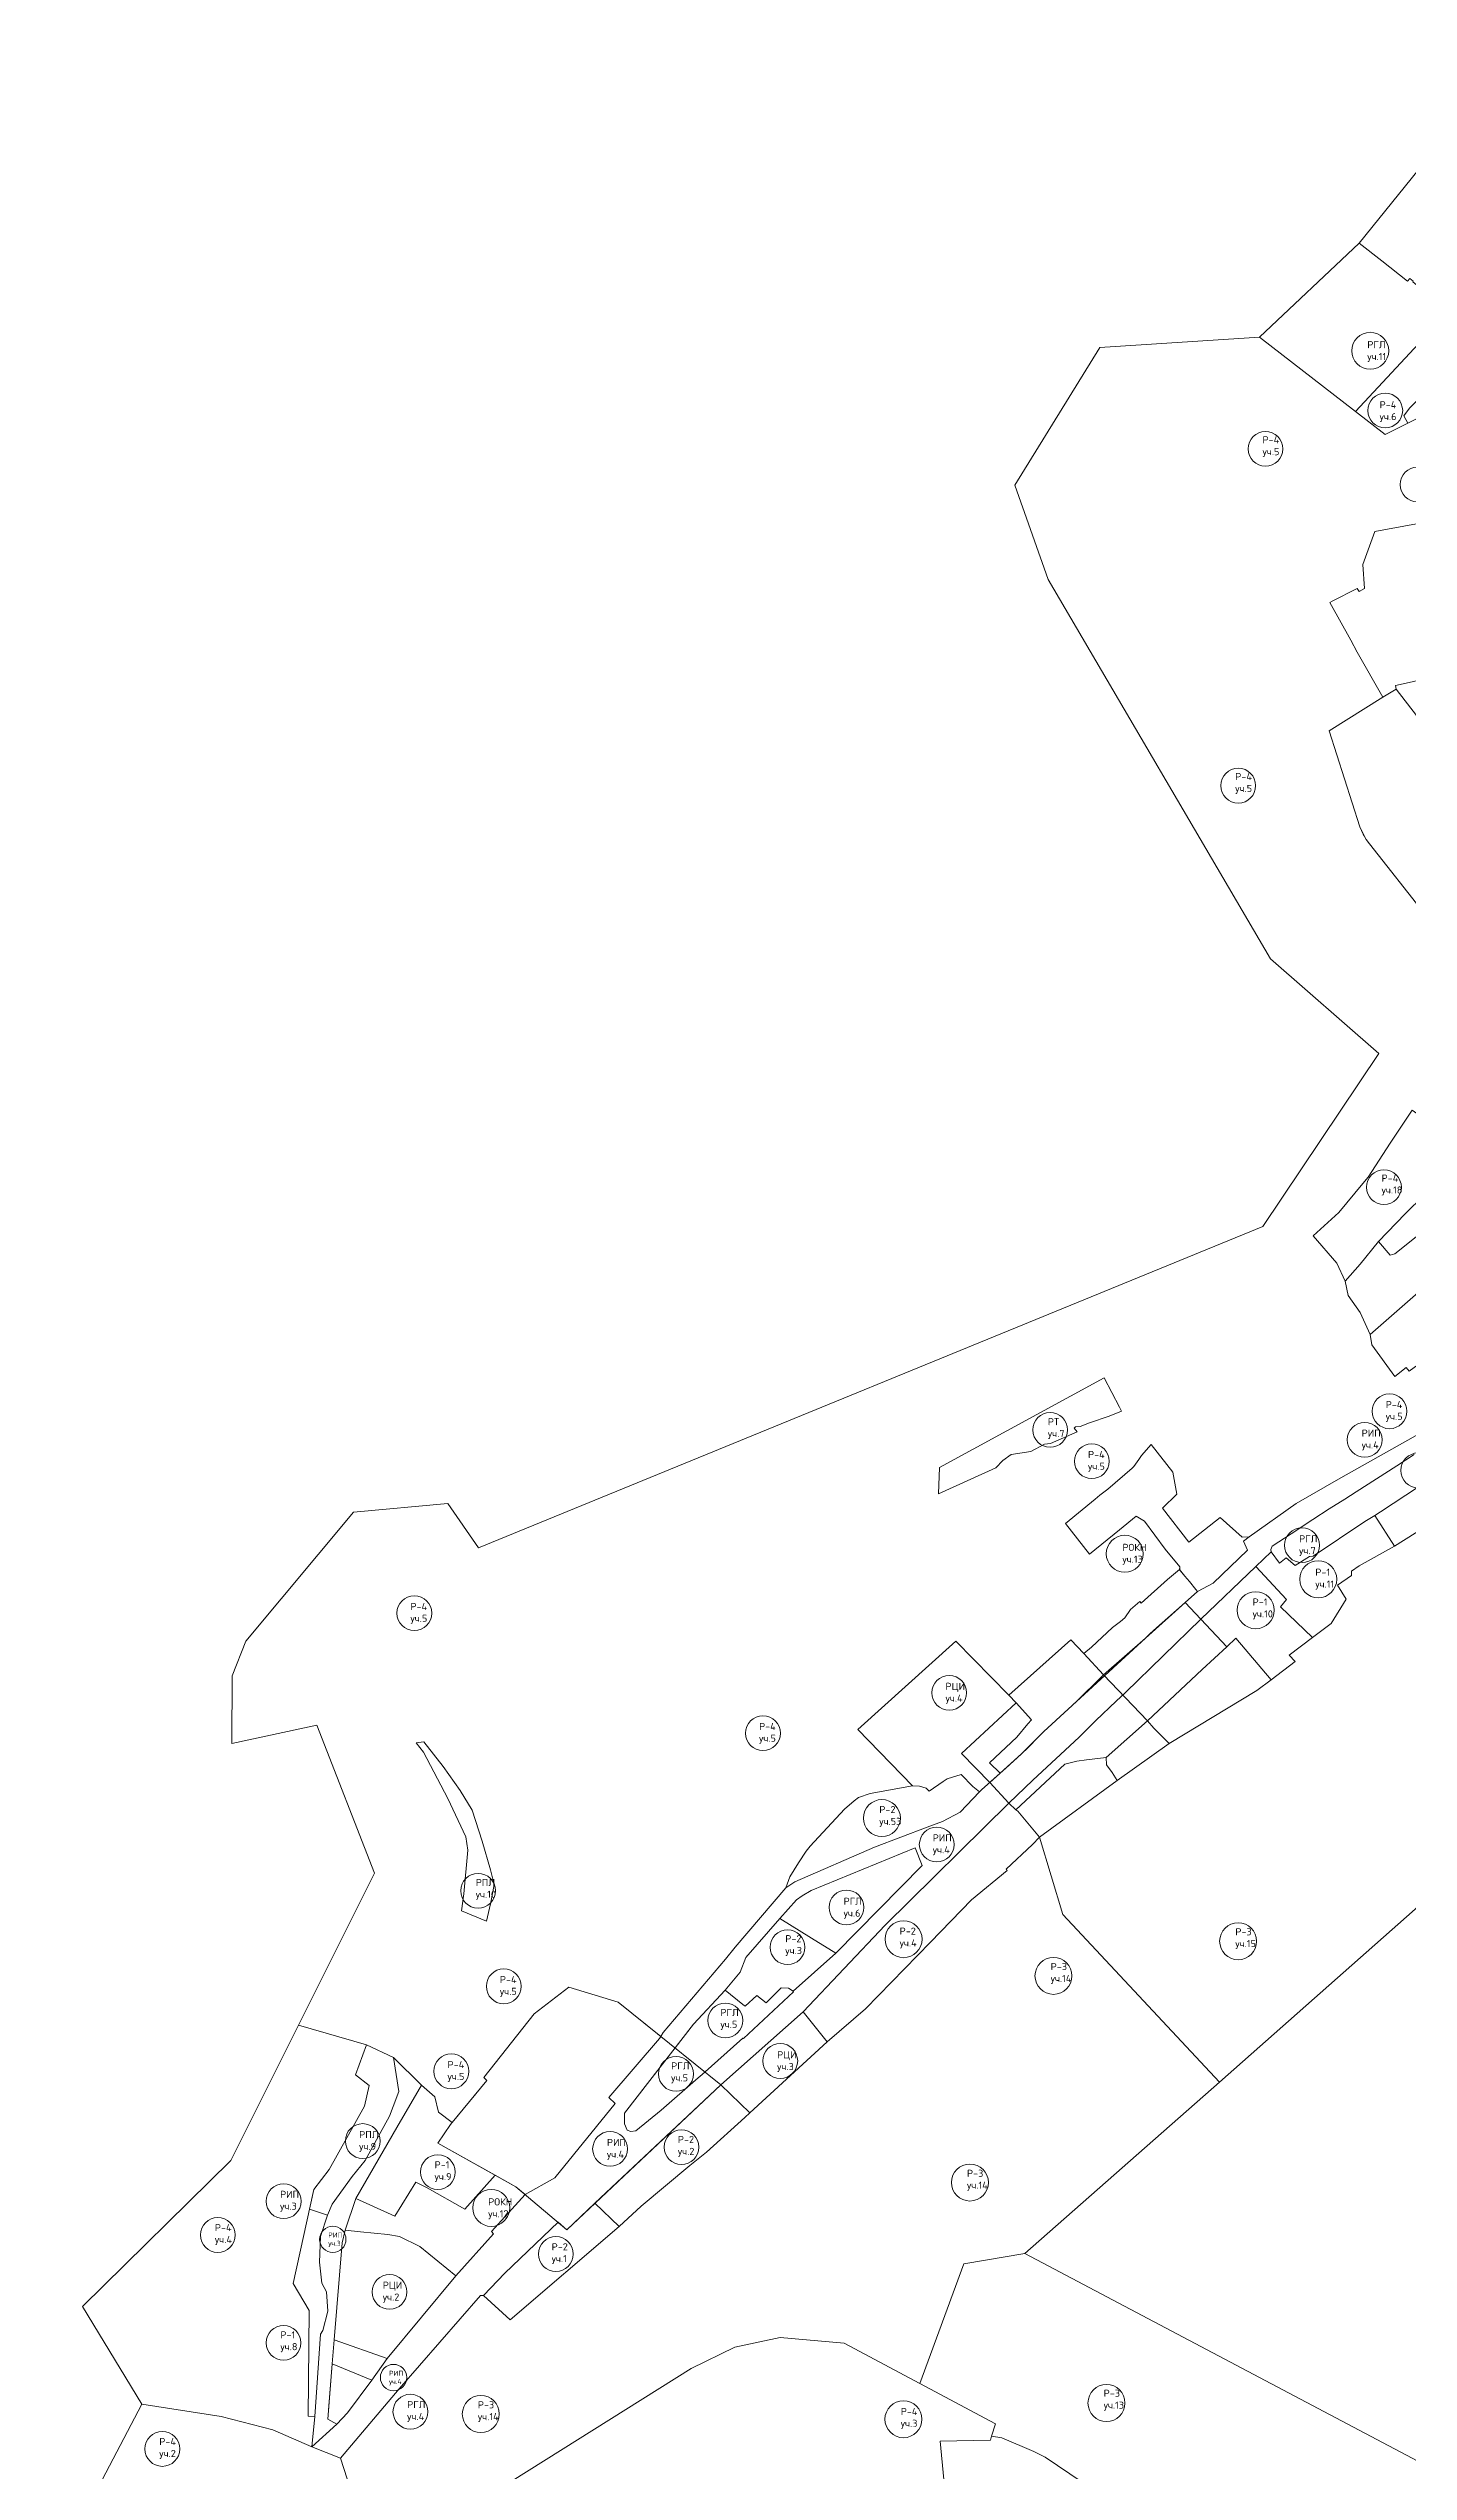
# Model space of a CAD drawing. Extents: x 1391407 to 1399948, y 354865 to 361044.
# Drawn here: x 1392821 to 1394071, y 357589 to 359816 of the extents above; entities that cross this region are included whole.
import ezdxf

# ---------------------------------------------------------------- set-up
doc = ezdxf.new("R2010")
doc.units = 0
doc.header["$MEASUREMENT"] = 0
doc.layers.add('Контура исторический центр для сайта', color=7, linetype='Continuous')
doc.styles.get("Standard").update_dxf_attribs({"font": 'simplex.shx'})

msp = doc.modelspace()

# ---------------------------------------------------------------- linework, layer by layer
at = {"layer": 'Контура исторический центр для сайта', "color": 76, "lineweight": 20, "true_color": 0x3f7f00}
for points in [[(1394170.1, 359815.8), (1394025.5, 359637), (1393934, 359550.5), (1394022.3, 359482.1), (1394097, 359562.6)], [(1394072, 359485.4), (1394066.8, 359478.2), (1394070.3, 359471.5), (1394105.3, 359489)], [(1394080.1, 358494.1), (1394045.3, 358471.1), (1394039.9, 358467.7), (1394030.9, 358462.1), (1393983.4, 358430.3), (1393980, 358430), (1393966.7, 358421.7), (1393958.4, 358428.9), (1393952.4, 358423.8), (1393944.7, 358434.4), (1393944.4, 358436.6), (1393945.6, 358439.5), (1393963.2, 358450.9), (1393982.9, 358464.2), (1393998.1, 358473.9), (1394012.3, 358482.8), (1394022.9, 358489.6), (1394041.5, 358501.4), (1394060.1, 358513.5), (1394076.3, 358523.9)], [(1393522.4, 358079.2), (1393493.1, 358097.4), (1393508.4, 358114.7), (1393513.7, 358118.1), (1393521.9, 358123.3), (1393617.5, 358162.5), (1393623.9, 358146.2), (1393544.6, 358065.6), (1393522.4, 358079.2)], [(1393443, 358031.5), (1393459.2, 358018.4), (1393461.2, 358016.8), (1393472.2, 358026.6), (1393480.8, 358019.9), (1393494.3, 358033.7), (1393501.3, 358033.5), (1393505.5, 358030.7), (1393505.7, 358030), (1393459.9, 357987.3), (1393459.2, 357987.4), (1393421.9, 357954.2), (1393418.2, 357951), (1393384.1, 357921.4), (1393360.9, 357902.4), (1393356.4, 357901.7), (1393352.8, 357902.8), (1393350.5, 357908.8), (1393350.5, 357918.6), (1393413.9, 358000.4), (1393443, 358031.5)], [(1393118.2, 357673.3), (1393081.9, 357688.3), (1393078.7, 357649.7), (1393077.7, 357637.5), (1393086, 357632.8), (1393096, 357643.3), (1393118.2, 357673.3)]]:
    msp.add_lwpolyline(points, dxfattribs=at)
at = {"layer": 'Контура исторический центр для сайта', "color": 55, "lineweight": 20, "true_color": 0xa5a552}
for points in [[(1394025.5, 359637), (1394170.1, 359815.8), (1394258.4, 359732.1), (1394188.4, 359637.6), (1394153.2, 359597.6), (1394171.4, 359581.3), (1394137.5, 359532.6), (1394135.1, 359535), (1394098.4, 359581.5), (1394093.3, 359586.1), (1394075, 359601.5), (1394075.1, 359601.9), (1394072.2, 359604.4), (1394070.1, 359602), (1394046.4, 359620.6), (1394025.5, 359637)], [(1394105, 359383.8), (1394039.9, 359371.8), (1394029.1, 359341.6), (1394030.6, 359319.6), (1394025.5, 359316.8), (1394023.7, 359319.7), (1394000.9, 359307.9), (1393998.7, 359306.7), (1394017.9, 359272.1), (1394023.7, 359261.1), (1394047.4, 359219.6), (1394059.7, 359227.1), (1394059, 359230.3), (1394068.9, 359232.5), (1394086.3, 359236.7)], [(1394135.5, 359128.8), (1394059.7, 359227.1), (1394059, 359230.3), (1394068.9, 359232.5), (1394086.3, 359236.7), (1394086.5, 359235.1), (1394087.1, 359234.7), (1394090.3, 359223.5), (1394104.7, 359232.6), (1394115.3, 359219.6), (1394122, 359225.1), (1394161.7, 359173.4), (1394205.7, 359211.4), (1394220.6, 359194.1), (1394173.5, 359157.9), (1394135.5, 359128.8)], [(1394122.2, 358759), (1394058.4, 358708.3), (1394054.1, 358706.9), (1394043.5, 358719.4), (1394067.8, 358744.8), (1394102.8, 358779.4), (1394131.7, 358816.8), (1394150.2, 358805.4), (1394120.9, 358760.2), (1394122.2, 358759)], [(1394035.7, 358634.1), (1394026.6, 358654.4), (1394015.5, 358670), (1394012.7, 358683.1), (1394026.5, 358698.7), (1394043.5, 358719.4), (1394054.1, 358706.9), (1394058.4, 358708.3), (1394122.2, 358759), (1394146.6, 358757.9), (1394148.7, 358752.6), (1394159.7, 358739.1), (1394128.8, 358712.8), (1394080.2, 358680.3), (1394082.3, 358674.9), (1394035.7, 358634.1)], [(1394082.3, 358674.9), (1394085.3, 358672.7), (1394099.2, 358657.6), (1394118.9, 358636.2), (1394116.8, 358633.5), (1394071.6, 358600.3), (1394068.9, 358603.6), (1394058.3, 358595.5), (1394037.4, 358624.5), (1394035.7, 358634.1), (1394082.3, 358674.9)], [(1393865.8, 358387.7), (1393876.9, 358397.9), (1393875.4, 358399.8), (1393869.8, 358407.2), (1393865.5, 358411.9), (1393860.4, 358418.1), (1393849.6, 358408.8), (1393825.3, 358387.3), (1393824.2, 358388.8), (1393815.5, 358381.4), (1393810.2, 358373.6), (1393806.2, 358370.2), (1393799, 358364.9), (1393779.5, 358346.9), (1393772.5, 358340.8), (1393790.7, 358321.4), (1393829.3, 358355.1), (1393833.2, 358358.9), (1393836.5, 358362.1), (1393865.8, 358387.7)], [(1393790.7, 358321.4), (1393772.5, 358340.8), (1393760.6, 358353.5), (1393703.7, 358302.7), (1393710.3, 358295.5), (1393660.3, 358249.1), (1393686.1, 358222.3), (1393695.5, 358230.7), (1393700.8, 358235.5), (1393715.4, 358248.8), (1393721.2, 358254.3), (1393730.8, 358264.5), (1393735.7, 358269.2), (1393762, 358293), (1393766.9, 358297.6), (1393788.5, 358319.2), (1393790.7, 358321.4)], [(1393851.1, 358258.3), (1393931.5, 358306.9), (1393944.6, 358316.8), (1393912.2, 358355), (1393904, 358347.1), (1393881.4, 358326.1), (1393831.2, 358279.1), (1393837, 358272.4), (1393851.1, 358258.3)], [(1393803.1, 358224.2), (1393851.1, 358258.3), (1393837, 358272.4), (1393831.2, 358279.1), (1393793.1, 358245.5), (1393793.5, 358238.7), (1393798.5, 358231.5), (1393803.1, 358224.2)], [(1393711.8, 358195.9), (1393731.8, 358172.1), (1393803.1, 358224.2), (1393798.5, 358231.5), (1393793.5, 358238.7), (1393793.1, 358245.5), (1393774.9, 358243.1), (1393766.3, 358241.9), (1393755.2, 358239.3), (1393710.2, 358197.3), (1393711.8, 358195.9)]]:
    msp.add_lwpolyline(points, dxfattribs=at)
at = {"layer": 'Контура исторический центр для сайта', "color": 234, "lineweight": 20, "true_color": 0xa50052}
for points in [[(1394105.3, 359489), (1394070.3, 359471.5), (1394049.6, 359461), (1394022.3, 359482.1), (1393934, 359550.5), (1393787.4, 359541.1), (1393709.1, 359414.4), (1393739.9, 359327.9), (1393944.1, 358979.2), (1394043.8, 358892.3), (1393937, 358733.4)], [(1394022.3, 359482.1), (1394049.6, 359461), (1394070.3, 359471.5), (1394066.8, 359478.2), (1394072, 359485.4), (1394115.6, 359528.1), (1394118.7, 359540.6), (1394097, 359562.6), (1394022.3, 359482.1)], [(1394086.2, 359019.9), (1394035.2, 359084.8), (1394032.2, 359089), (1394030.2, 359092.3), (1394029.4, 359093.7), (1394026.3, 359100.7), (1393998.1, 359188.8), (1394047.4, 359219.6), (1394023.7, 359261.1), (1394017.9, 359272.1), (1393998.7, 359306.7), (1394000.9, 359307.9), (1394023.7, 359319.7), (1394025.5, 359316.8), (1394030.6, 359319.6), (1394029.1, 359341.6), (1394039.9, 359371.8), (1394105, 359383.8)], [(1393998.1, 359188.8), (1394026.3, 359100.7), (1394030.2, 359092.3), (1394032.2, 359089), (1394035.2, 359084.8), (1394086.2, 359019.9), (1394099.4, 359003.9), (1394114.8, 358999.5), (1394132.9, 359013.8), (1394184, 359112.2), (1394202.3, 359123.8), (1394173.5, 359157.9), (1394135.5, 359128.8), (1394059.7, 359227.1), (1394047.4, 359219.6), (1393998.1, 359188.8)], [(1393983.4, 358724.6), (1394005.2, 358699.5), (1394012.7, 358683.1), (1394026.5, 358698.7), (1394043.5, 358719.4), (1394067.8, 358744.8), (1394102.8, 358779.4), (1394131.7, 358816.8), (1394115.4, 358811.5), (1394099.4, 358819.6), (1394083.8, 358833.4), (1394074.4, 358840.1), (1394054.2, 358809.8), (1394033.9, 358778.6), (1394029.1, 358772.8), (1394007, 358746.1), (1393983.4, 358724.6)], [(1394071.6, 358600.3), (1394068.9, 358603.6), (1394058.3, 358595.5), (1394037.4, 358624.5), (1394035.7, 358634.1), (1394026.6, 358654.4), (1394015.5, 358670), (1394012.7, 358683.1), (1394005.2, 358699.5), (1393983.4, 358724.6), (1394007, 358746.1), (1394029.1, 358772.8), (1394033.9, 358778.6), (1394054.2, 358809.8), (1394074.4, 358840.1)], [(1393937, 358733.4), (1393216.3, 358438), (1393188.2, 358478.7), (1393101.5, 358470.8), (1393002.4, 358352.2), (1392990, 358320.4), (1392989.5, 358258.1), (1393067.6, 358275.1), (1393120.6, 358139.2), (1393050.8, 357999.4), (1393113.2, 357981.2), (1393138.3, 357969.7), (1393163.9, 357944.3), (1393176, 357933.4), (1393179.6, 357919.6), (1393192.2, 357910.1), (1393223.8, 357948.7), (1393221.3, 357951.4), (1393267.4, 358009.7), (1393299.4, 358034.3), (1393344.5, 358020.6), (1393383.7, 357989), (1393385.9, 357992.8), (1393443.2, 358060.1), (1393452.1, 358071), (1393498.6, 358125.7), (1393502.5, 358135.8), (1393510.5, 358148.7), (1393517.3, 358159.4), (1393521, 358163.9), (1393552.5, 358198), (1393561.4, 358205.6), (1393565.6, 358208.6), (1393576.3, 358212.3), (1393615.1, 358219.3), (1393564.9, 358271.2), (1393654.9, 358352.2), (1393703.7, 358302.7), (1393760.6, 358353.5), (1393772.5, 358340.8), (1393779.5, 358346.9), (1393799, 358364.9), (1393806.2, 358370.2), (1393810.2, 358373.6), (1393815.5, 358381.4), (1393824.2, 358388.8), (1393825.3, 358387.3), (1393849.6, 358408.8), (1393860.4, 358418.1), (1393860.7, 358420.6), (1393847.4, 358436.8), (1393828.4, 358462.6), (1393820.8, 358467.2), (1393805.3, 358454.7), (1393777.9, 358432.3), (1393755.8, 358460.5), (1393782.9, 358482.9), (1393787.2, 358486.4), (1393794.5, 358492), (1393817.1, 358511.1), (1393818.4, 358512.8), (1393823.2, 358519.2), (1393825.7, 358522.9), (1393834.4, 358532.9), (1393854.5, 358507.7), (1393858.1, 358487.2), (1393844.9, 358474.5), (1393869.1, 358443.1), (1393897.8, 358465.8), (1393918.2, 358447.9), (1393924.6, 358448.1), (1393967.6, 358478.7), (1394008.7, 358502.3), (1394090.1, 358547.9)], [(1393639.8, 358511.7), (1393791.2, 358594.1), (1393805.3, 358567.2), (1393807.1, 358563.7), (1393796, 358558.9), (1393777.7, 358553), (1393769.1, 358549.5), (1393765, 358549.2), (1393763.6, 358547.9), (1393766.6, 358544.6), (1393741.9, 358534), (1393736.5, 358533.4), (1393723.8, 358526.7), (1393705.8, 358523.9), (1393698.2, 358518.2), (1393691.7, 358511.4), (1393639.1, 358487.7), (1393639.8, 358511.7)], [(1393223.5, 358095), (1393227.2, 358110.9), (1393229.6, 358121.9), (1393230.7, 358128.8), (1393227.2, 358142), (1393219.5, 358168.5), (1393210.4, 358196.9), (1393199.5, 358215.1), (1393183.9, 358237.1), (1393166.1, 358259.8), (1393158.9, 358258.8), (1393165.8, 358250.4), (1393188.2, 358207.7), (1393204.6, 358172.5), (1393206.4, 358160.1), (1393202.8, 358120.1), (1393200.6, 358104.4), (1393223.5, 358095)], [(1392906.8, 357651.1), (1392852.4, 357740.9), (1392988.6, 357874.9), (1393050.8, 357999.4), (1393113.2, 357981.2), (1393103.1, 357953.7), (1393115.9, 357944), (1393111.4, 357925), (1393079, 357866.7), (1393064.9, 357848.5), (1393046.1, 357762.1), (1393060.8, 357737.2), (1393059.7, 357640), (1393065.9, 357639.8), (1393063.2, 357612), (1393027.4, 357627.5), (1392979.8, 357639.7), (1392906.8, 357651.1)], [(1393643.9, 357581.8), (1393640.6, 357617.1), (1393686.9, 357617.9), (1393687.8, 357621.7), (1393691.4, 357633.2), (1393621.8, 357670.1), (1393552.2, 357707.1), (1393493.5, 357712.4), (1393451.7, 357703.6), (1393411.7, 357684), (1393247.3, 357580.6)], [(1393125.9, 357488.5), (1393089.5, 357601.5), (1393063.2, 357612), (1393027.4, 357627.5), (1392979.8, 357639.7), (1392906.8, 357651.1), (1392821.1, 357487.5)]]:
    msp.add_lwpolyline(points, dxfattribs=at)
at = {"layer": 'Контура исторический центр для сайта', "color": 8, "lineweight": 20, "true_color": 0x808080}
msp.add_lwpolyline([(1393639.8, 358511.7), (1393791.2, 358594.1), (1393805.3, 358567.2), (1393807.1, 358563.7), (1393796, 358558.9), (1393777.7, 358553), (1393769.1, 358549.5), (1393765, 358549.2), (1393763.6, 358547.9), (1393766.6, 358544.6), (1393741.9, 358534), (1393736.5, 358533.4), (1393723.8, 358526.7), (1393705.8, 358523.9), (1393698.2, 358518.2), (1393691.7, 358511.4), (1393639.1, 358487.7), (1393639.8, 358511.7)], dxfattribs=at)
at = {"layer": 'Контура исторический центр для сайта', "color": 37, "lineweight": 20, "true_color": 0x7f5f3f}
for points in [[(1394090.1, 358547.9), (1394008.7, 358502.3), (1393967.6, 358478.7), (1393924.6, 358448.1), (1393919.4, 358444.1), (1393922.9, 358436), (1393891.4, 358405.5), (1393876.9, 358397.9), (1393865.8, 358387.7), (1393829.3, 358355.1), (1393735.7, 358269.2), (1393715.4, 358248.8), (1393695.8, 358230.9), (1393678.4, 358215.6), (1393676.6, 358213.7), (1393658.8, 358195.2), (1393642.8, 358186.7), (1393628.7, 358181.2), (1393580.3, 358162.9)], [(1393580.3, 358162.9), (1393506.9, 358131), (1393498.6, 358125.7), (1393452.1, 358071), (1393443.2, 358060.1), (1393385.9, 357992.8), (1393383.7, 357989), (1393382.6, 357987.1), (1393336.1, 357932.8), (1393342, 357927.5), (1393286.5, 357859.2), (1393259.2, 357843.7), (1393228.1, 357809.8), (1393230, 357807.6), (1393195.3, 357769), (1393132.4, 357693), (1393118.2, 357673.3), (1393096, 357643.3), (1393086, 357632.8), (1393063.2, 357612), (1393089.5, 357601.5), (1393143.5, 357665.3), (1393218, 357750.9), (1393220.8, 357751), (1393240.6, 357771.4), (1393289.4, 357818.4), (1393297.5, 357811.4), (1393323.3, 357835.7), (1393439, 357944.6), (1393514.6, 358011.8), (1393589.9, 358091.4), (1393703.6, 358203.4), (1393725.6, 358224.4), (1393768.3, 358264.1), (1393783.5, 358279.4), (1393802.4, 358297.1), (1393810.9, 358305), (1393880.2, 358372.4), (1393930.7, 358420.9), (1393944.7, 358434.4), (1393944.4, 358436.6), (1393945.6, 358439.5), (1393963.2, 358450.9), (1393982.9, 358464.2), (1393998.1, 358473.9), (1394012.3, 358482.8), (1394022.9, 358489.6), (1394041.5, 358501.4), (1394060.1, 358513.5), (1394076.3, 358523.9)], [(1393521.9, 358123.3), (1393617.5, 358162.5), (1393623.9, 358146.2), (1393544.6, 358065.6), (1393505.5, 358030.7), (1393505.7, 358030), (1393459.9, 357987.3), (1393459.2, 357987.4), (1393421.9, 357954.2), (1393418.2, 357951), (1393384.1, 357921.4), (1393360.9, 357902.4), (1393356.4, 357901.7), (1393352.8, 357902.8), (1393350.5, 357908.8), (1393350.5, 357918.6), (1393396.9, 357978.5), (1393413.9, 358000.4), (1393443, 358031.5), (1393456.8, 358048.1), (1393461.9, 358061.7), (1393493.1, 358097.4), (1393508.4, 358114.7), (1393513.7, 358118.1), (1393521.9, 358123.3)], [(1393063.2, 357612), (1393086, 357632.8), (1393077.7, 357637.5), (1393078.7, 357649.7), (1393081.9, 357688.3), (1393083.7, 357710.3), (1393091.1, 357799.3), (1393093.8, 357810.9), (1393103.6, 357840.2), (1393141.3, 357905.3), (1393163.9, 357944.3), (1393138.3, 357969.7), (1393143, 357938.4), (1393137.8, 357924.8), (1393134.4, 357915.8), (1393112.2, 357875.1), (1393100.1, 357860.2), (1393081.8, 357834.9), (1393077.6, 357824.8), (1393071.2, 357805.2), (1393070.1, 357781.6), (1393072.3, 357762.4), (1393076.5, 357754.5), (1393077.7, 357736.5), (1393073.3, 357718.7), (1393071.2, 357715.4), (1393065.9, 357639.8), (1393063.2, 357612)], [(1393063.2, 357612), (1393086, 357632.8), (1393077.7, 357637.5), (1393081.9, 357688.3), (1393083.7, 357710.3), (1393091.1, 357799.3), (1393093.8, 357810.9), (1393103.6, 357840.2), (1393141.3, 357905.3), (1393163.9, 357944.3), (1393138.3, 357969.7), (1393143, 357938.4), (1393137.8, 357924.8), (1393134.4, 357915.8), (1393112.2, 357875.1), (1393100.1, 357860.2), (1393081.8, 357834.9), (1393077.6, 357824.8), (1393071.2, 357805.2), (1393070.1, 357781.6), (1393072.3, 357762.4), (1393076.5, 357754.5), (1393077.7, 357736.5), (1393073.3, 357718.7), (1393071.2, 357715.4), (1393065.9, 357639.8), (1393063.2, 357612)]]:
    msp.add_lwpolyline(points, dxfattribs=at)
at = {"layer": 'Контура исторический центр для сайта', "color": 14, "lineweight": 20, "true_color": 0xa50000}
for points in [[(1393876.9, 358397.9), (1393891.4, 358405.5), (1393922.9, 358436), (1393919.4, 358444.1), (1393924.6, 358448.1), (1393918.2, 358447.9), (1393897.8, 358465.8), (1393869.1, 358443.1), (1393844.9, 358474.5), (1393858.1, 358487.2), (1393854.5, 358507.7), (1393834.4, 358532.9), (1393825.7, 358522.9), (1393823.2, 358519.2), (1393818.4, 358512.8), (1393817.1, 358511.1), (1393794.5, 358492), (1393787.2, 358486.4), (1393782.9, 358482.9), (1393755.8, 358460.5), (1393777.9, 358432.3), (1393805.3, 358454.7), (1393820.8, 358467.2), (1393828.4, 358462.6), (1393847.4, 358436.8), (1393860.7, 358420.6), (1393860.9, 358417.5), (1393865.5, 358411.9), (1393869.8, 358407.2), (1393875.4, 358399.8), (1393876.9, 358397.9)], [(1393195.3, 357769), (1393230, 357807.6), (1393228.1, 357809.8), (1393259.2, 357843.7), (1393250.7, 357850.9), (1393231.6, 357861.6), (1393203.7, 357830.2), (1393169.2, 357849.9), (1393158.8, 357855), (1393139.4, 357823.9), (1393103.6, 357840.2), (1393093.8, 357810.9), (1393107.7, 357809.5), (1393133.1, 357806.9), (1393143.7, 357805.3), (1393162.3, 357796), (1393195.3, 357769)]]:
    msp.add_lwpolyline(points, dxfattribs=at)
at = {"layer": 'Контура исторический центр для сайта', "color": 30, "lineweight": 20, "true_color": 0xff7f00}
for points in [[(1394172.2, 358504.6), (1394155.9, 358533.1), (1394137.1, 358530.9), (1394134.3, 358529.5), (1394119, 358518.6), (1394098.2, 358505.4), (1394080.1, 358494.1), (1394045.3, 358471.1), (1394039.9, 358467.7), (1394058, 358439.7), (1394096, 358463.5), (1394140.7, 358485.2), (1394172.2, 358504.6)], [(1393654.9, 358352.2), (1393564.9, 358271.2), (1393615.1, 358219.3), (1393621.7, 358218.9), (1393627.6, 358217.3), (1393630.3, 358214.3), (1393643.2, 358223.3), (1393646.9, 358225.9), (1393659.8, 358229.8), (1393670.7, 358218.7), (1393676.6, 358213.7), (1393678.4, 358215.6), (1393695.8, 358230.9), (1393686, 358240.5), (1393711.1, 358264), (1393721.2, 358276.4), (1393724.6, 358280), (1393710.3, 358295.5), (1393703.7, 358302.7), (1393654.9, 358352.2)], [(1393439, 357944.6), (1393465.5, 357918.9), (1393536.7, 357984.1), (1393514.6, 358011.8), (1393439, 357944.6)], [(1393083.7, 357710.3), (1393132.4, 357693), (1393195.3, 357769), (1393162.3, 357796), (1393143.7, 357805.3), (1393133.1, 357806.9), (1393107.7, 357809.5), (1393093.8, 357810.9), (1393091.1, 357799.3), (1393083.7, 357710.3)]]:
    msp.add_lwpolyline(points, dxfattribs=at)
at = {"layer": 'Контура исторический центр для сайта', "color": 144, "lineweight": 20, "true_color": 0x007ca5}
for points in [[(1394096, 358463.5), (1394058, 358439.7), (1394025.6, 358421.6), (1394018.7, 358416.7), (1394018.5, 358412.6), (1394005.7, 358403.6), (1394013.7, 358390.9), (1393999.8, 358368.5), (1393982.6, 358355.5), (1393961.4, 358339.5), (1393966.8, 358333.5), (1393944.6, 358316.8), (1393931.5, 358306.9), (1393851.1, 358258.3), (1393803.1, 358224.2), (1393731.8, 358172.1)], [(1393247.3, 357580.6), (1393411.7, 357684), (1393451.7, 357703.6), (1393493.5, 357712.4), (1393552.2, 357707.1), (1393621.8, 357670.1), (1393662.2, 357780.1), (1393718.5, 357789.5), (1393897.2, 357946.9), (1393753.2, 358101.1), (1393731.8, 358172.1), (1393725.5, 358165.5), (1393701.1, 358142.9), (1393702.1, 358141.5), (1393669.5, 358114.7), (1393631.8, 358075.7), (1393571.8, 358014.4), (1393536.7, 357984.1), (1393465.5, 357918.9), (1393461, 357914.6), (1393425.7, 357882.8), (1393410.6, 357870.4), (1393365.9, 357833.1), (1393345.5, 357814.5), (1393245.3, 357728.5), (1393220.8, 357751), (1393218, 357750.9), (1393143.5, 357665.3), (1393089.5, 357601.5)], [(1393731.8, 358172.1), (1393753.2, 358101.1), (1393897.2, 357946.9), (1394119.3, 358143.4)], [(1393621.8, 357670.1), (1393662.2, 357780.1), (1393718.5, 357789.5), (1394095.7, 357590.3), (1394148.4, 357412)], [(1393804.2, 357557.1), (1393737.2, 357602.4), (1393726.5, 357607.7), (1393697.3, 357620.2), (1393687.8, 357621.7), (1393691.4, 357633.2), (1393621.8, 357670.1)], [(1393089.5, 357601.5), (1393113.7, 357526.5)]]:
    msp.add_lwpolyline(points, dxfattribs=at)
at = {"layer": 'Контура исторический центр для сайта', "color": 40, "lineweight": 20, "true_color": 0xf8d731}
for points in [[(1393982.6, 358355.5), (1393999.8, 358368.5), (1394013.7, 358390.9), (1394005.7, 358403.6), (1394018.5, 358412.6), (1394018.7, 358416.7), (1394025.6, 358421.6), (1394058, 358439.7), (1394039.9, 358467.7), (1394030.9, 358462.1), (1393983.4, 358430.3), (1393980, 358430), (1393966.7, 358421.7), (1393958.4, 358428.9), (1393952.4, 358423.8), (1393944.7, 358434.4), (1393930.7, 358420.9), (1393958.7, 358390.6), (1393953.4, 358383.8), (1393982.6, 358355.5)], [(1393904, 358347.1), (1393912.2, 358355), (1393944.6, 358316.8), (1393966.8, 358333.5), (1393961.4, 358339.5), (1393982.6, 358355.5), (1393953.4, 358383.8), (1393958.7, 358390.6), (1393930.7, 358420.9), (1393880.2, 358372.4), (1393904, 358347.1)], [(1393231.6, 357861.6), (1393179, 357890.9), (1393190.6, 357908.2), (1393192.2, 357910.1), (1393179.6, 357919.6), (1393176, 357933.4), (1393163.9, 357944.3), (1393141.3, 357905.3), (1393103.6, 357840.2), (1393139.4, 357823.9), (1393158.8, 357855), (1393169.2, 357849.9), (1393203.7, 357830.2), (1393231.6, 357861.6)], [(1393083.7, 357710.3), (1393081.9, 357688.3), (1393118.2, 357673.3), (1393132.4, 357693), (1393083.7, 357710.3)]]:
    msp.add_lwpolyline(points, dxfattribs=at)
at = {"layer": 'Контура исторический центр для сайта', "color": 7, "lineweight": 20}
for points in [[(1393831.2, 358279.1), (1393790.7, 358321.4), (1393829.3, 358355.1), (1393833.2, 358358.9), (1393836.5, 358362.1), (1393865.8, 358387.7), (1393904, 358347.1), (1393881.4, 358326.1), (1393831.2, 358279.1)], [(1393831.2, 358279.1), (1393790.7, 358321.4), (1393829.3, 358355.1), (1393833.2, 358358.9), (1393836.5, 358362.1), (1393865.8, 358387.7), (1393904, 358347.1), (1393881.4, 358326.1), (1393831.2, 358279.1)], [(1393831.2, 358279.1), (1393793.1, 358245.5), (1393774.9, 358243.1), (1393766.3, 358241.9), (1393755.2, 358239.3), (1393710.2, 358197.3), (1393703.6, 358203.4), (1393686.1, 358222.3), (1393695.5, 358230.7), (1393700.8, 358235.5), (1393715.4, 358248.8), (1393721.2, 358254.3), (1393730.8, 358264.5), (1393735.7, 358269.2), (1393762, 358293), (1393766.9, 358297.6), (1393788.5, 358319.2), (1393790.7, 358321.4), (1393831.2, 358279.1)], [(1393831.2, 358279.1), (1393793.1, 358245.5), (1393774.9, 358243.1), (1393766.3, 358241.9), (1393755.2, 358239.3), (1393710.2, 358197.3), (1393703.6, 358203.4), (1393686.1, 358222.3), (1393695.5, 358230.7), (1393700.8, 358235.5), (1393715.4, 358248.8), (1393721.2, 358254.3), (1393730.8, 358264.5), (1393735.7, 358269.2), (1393762, 358293), (1393766.9, 358297.6), (1393788.5, 358319.2), (1393790.7, 358321.4), (1393831.2, 358279.1)], [(1393179, 357890.9), (1393190.6, 357908.2), (1393223.8, 357948.7), (1393221.3, 357951.4), (1393267.4, 358009.7), (1393299.4, 358034.3), (1393344.5, 358020.6), (1393439, 357944.6), (1393297.5, 357811.4), (1393250.7, 357850.9), (1393179, 357890.9)], [(1393179, 357890.9), (1393190.6, 357908.2), (1393223.8, 357948.7), (1393221.3, 357951.4), (1393267.4, 358009.7), (1393299.4, 358034.3), (1393344.5, 358020.6), (1393439, 357944.6), (1393297.5, 357811.4), (1393250.7, 357850.9), (1393179, 357890.9)]]:
    msp.add_lwpolyline(points, dxfattribs=at)
at = {"layer": 'Контура исторический центр для сайта', "color": 94, "lineweight": 20, "true_color": 0x00a500}
for points in [[(1393223.5, 358095), (1393227.2, 358110.9), (1393229.6, 358121.9), (1393230.7, 358128.8), (1393227.2, 358142), (1393219.5, 358168.5), (1393210.4, 358196.9), (1393199.5, 358215.1), (1393183.9, 358237.1), (1393166.1, 358259.8), (1393158.9, 358258.8), (1393165.8, 358250.4), (1393188.2, 358207.7), (1393204.6, 358172.5), (1393206.4, 358160.1), (1393202.8, 358120.1), (1393200.6, 358104.4), (1393223.5, 358095)], [(1393060.9, 357830.3), (1393077.6, 357824.8), (1393081.8, 357834.9), (1393100.1, 357860.2), (1393112.2, 357875.1), (1393134.4, 357915.8), (1393137.8, 357924.8), (1393143, 357938.4), (1393138.3, 357969.7), (1393113.2, 357981.2), (1393103.1, 357953.7), (1393115.9, 357944), (1393111.4, 357925), (1393079, 357866.7), (1393064.9, 357848.5), (1393060.9, 357830.3)]]:
    msp.add_lwpolyline(points, dxfattribs=at)
at = {"layer": 'Контура исторический центр для сайта', "color": 140, "lineweight": 20, "true_color": 0x00bfff}
for points in [[(1393676.6, 358213.7), (1393658.8, 358195.2), (1393642.8, 358186.7), (1393628.7, 358181.2), (1393580.3, 358162.9), (1393506.9, 358131), (1393498.6, 358125.7), (1393502.5, 358135.8), (1393510.5, 358148.7), (1393517.3, 358159.4), (1393521, 358163.9), (1393552.5, 358198), (1393561.4, 358205.6), (1393565.6, 358208.6), (1393576.3, 358212.3), (1393615.1, 358219.3), (1393621.7, 358218.9), (1393627.6, 358217.3), (1393630.3, 358214.3), (1393643.2, 358223.3), (1393646.9, 358225.9), (1393659.8, 358229.8), (1393670.7, 358218.7), (1393676.6, 358213.7)], [(1393536.7, 357984.1), (1393571.8, 358014.4), (1393631.8, 358075.7), (1393669.5, 358114.7), (1393702.1, 358141.5), (1393701.1, 358142.9), (1393725.5, 358165.5), (1393731.8, 358172.1), (1393711.8, 358195.9), (1393710.2, 358197.3), (1393703.6, 358203.4), (1393589.9, 358091.4), (1393514.6, 358011.8), (1393536.7, 357984.1)], [(1393505.5, 358030.7), (1393544.6, 358065.6), (1393522.4, 358079.2), (1393493.1, 358097.4), (1393461.9, 358061.7), (1393456.8, 358048.1), (1393443, 358031.5), (1393459.2, 358018.4), (1393461.2, 358016.8), (1393472.2, 358026.6), (1393480.8, 358019.9), (1393494.3, 358033.7), (1393501.3, 358033.5), (1393505.5, 358030.7)], [(1393345.5, 357814.5), (1393365.9, 357833.1), (1393410.6, 357870.4), (1393425.7, 357882.8), (1393461, 357914.6), (1393465.5, 357918.9), (1393439, 357944.6), (1393323.3, 357835.7), (1393345.5, 357814.5)], [(1393323.3, 357835.7), (1393345.5, 357814.5), (1393245.3, 357728.5), (1393220.8, 357751), (1393240.6, 357771.4), (1393289.4, 357818.4), (1393297.5, 357811.4), (1393323.3, 357835.7)]]:
    msp.add_lwpolyline(points, dxfattribs=at)
at = {"layer": 'Контура исторический центр для сайта', "color": 104, "lineweight": 20, "true_color": 0x00a529}
msp.add_lwpolyline([(1393804.2, 357557.1), (1393737.2, 357602.4), (1393726.5, 357607.7), (1393697.3, 357620.2), (1393687.8, 357621.7), (1393686.9, 357617.9), (1393640.6, 357617.1), (1393643.9, 357581.8)], dxfattribs=at)
at = {"layer": 'Контура исторический центр для сайта', "color": 76, "lineweight": 0, "true_color": 0x3f7f00}
for centre, radius in [((1394035.8, 359538), 17), ((1394079.8, 358509.2), 16), ((1393973.1, 358440.4), 16), ((1393554.4, 358107.6), 16), ((1393443.1, 358003.7), 16), ((1393397.8, 357954.6), 16), ((1393153.7, 357644.2), 16)]:
    msp.add_circle(centre, radius, dxfattribs=at)
at = {"layer": 'Контура исторический центр для сайта', "color": 234, "lineweight": 0, "true_color": 0xa50052}
for centre, radius in [((1394049.6, 359483.1), 16), ((1393939.5, 359447.9), 16), ((1394079.2, 359415.1), 16), ((1393914.5, 359138.4), 16), ((1394048.4, 358769.4), 16), ((1394053.5, 358563.5), 16), ((1393779.9, 358517.6), 16), ((1393157.3, 358378), 16), ((1393477.7, 358267.7), 16), ((1393239.5, 358035.1), 16), ((1393191.3, 357957), 16), ((1392976.7, 357806.6), 16), ((1393606.8, 357637.3), 17), ((1392925.7, 357610), 16)]:
    msp.add_circle(centre, radius, dxfattribs=at)
at = {"layer": 'Контура исторический центр для сайта', "color": 7, "lineweight": 0}
msp.add_circle((1393741.6, 358546.4), 16, dxfattribs=at)
at = {"layer": 'Контура исторический центр для сайта', "color": 37, "lineweight": 0, "true_color": 0x7f5f3f}
for centre, radius in [((1394030.7, 358537.3), 16), ((1393637.4, 358165.4), 16), ((1393337.2, 357885.7), 16), ((1393037.2, 357837.6), 16), ((1393082.4, 357802.6), 12.1), ((1393138.2, 357675.6), 12.1)]:
    msp.add_circle(centre, radius, dxfattribs=at)
at = {"layer": 'Контура исторический центр для сайта', "color": 14, "lineweight": 0, "true_color": 0xa50000}
for centre in [(1393810.2, 358432.6), (1393228, 357831.5)]:
    msp.add_circle(centre, 17, dxfattribs=at)
at = {"layer": 'Контура исторический центр для сайта', "color": 2, "lineweight": 0, "true_color": 0xffff00}
for centre, radius in [((1393988, 358409.1), 17), ((1393930.5, 358380.7), 17), ((1393178.9, 357864.4), 16), ((1393037.1, 357707.5), 16)]:
    msp.add_circle(centre, radius, dxfattribs=at)
at = {"layer": 'Контура исторический центр для сайта', "color": 30, "lineweight": 0, "true_color": 0xff7f00}
for centre in [(1393648.9, 358304.8), (1393493.6, 357966.5), (1393134.5, 357754.3)]:
    msp.add_circle(centre, 16, dxfattribs=at)
at = {"layer": 'Контура исторический центр для сайта', "color": 131, "lineweight": 0, "true_color": 0x7fffff}
for centre, radius in [((1393587, 358189.7), 17), ((1393500.3, 358071), 16), ((1393606.9, 358078.4), 17), ((1393402.8, 357887.3), 16), ((1393287.4, 357789.1), 16)]:
    msp.add_circle(centre, radius, dxfattribs=at)
at = {"layer": 'Контура исторический центр для сайта', "color": 70, "lineweight": 0, "true_color": 0x7fff00}
for centre in [(1393215.9, 358122.9), (1393109.9, 357892.9)]:
    msp.add_circle(centre, 16, dxfattribs=at)
at = {"layer": 'Контура исторический центр для сайта', "color": 144, "lineweight": 0, "true_color": 0x007ca5}
for centre in [(1393914.4, 358076.5), (1393744.7, 358044.7), (1393667.9, 357854.8), (1393218.4, 357642.1), (1393793.4, 357652.2)]:
    msp.add_circle(centre, 17, dxfattribs=at)

# ---------------------------------------------------------------- texts
at = {"layer": 'Контура исторический центр для сайта', "color": 76, "true_color": 0x3f7f00, "char_height": 6.53, "width": 6.533, "attachment_point": 1}
for s, insert in [('РГЛ\\Pуч.11', (1394033.1, 359546.9)), ('РГЛ\\Pуч.7', (1393970.4, 358449.6)), ('РГЛ\\Pуч.6', (1393551.8, 358116.5)), ('РГЛ\\Pуч.5', (1393438.6, 358014.3)), ('РГЛ\\Pуч.5', (1393393.3, 357965.2)), ('РГЛ\\Pуч.4', (1393150.7, 357654))]:
    msp.add_mtext(s, dxfattribs=dict(at, insert=insert))
at = {"layer": 'Контура исторический центр для сайта', "color": 234, "true_color": 0xa50052, "char_height": 6.53, "width": 6.533, "attachment_point": 1}
for s, insert in [('Р-4\\Pуч.6', (1394044.4, 359491.7)), ('Р-4\\Pуч.5', (1393936.8, 359459.5)), ('Р-4\\Pуч.5', (1393911.7, 359150)), ('Р-4\\Pуч.18', (1394046.2, 358781)), ('Р-4\\Pуч.5', (1394050, 358573)), ('Р-4\\Pуч.5', (1393776.4, 358527.1)), ('Р-4\\Pуч.5', (1393153.7, 358387.4)), ('Р-4\\Pуч.5', (1393474.1, 358277.2)), ('Р-4\\Pуч.5', (1393235.9, 358044.6)), ('Р-4\\Pуч.5', (1393187.8, 357966.4)), ('Р-4\\Pуч.4', (1392974, 357816.6)), ('Р-4\\Pуч.3', (1393604.3, 357647.7)), ('Р-4\\Pуч.2', (1392922.9, 357620))]:
    msp.add_mtext(s, dxfattribs=dict(at, insert=insert))
at = {"layer": 'Контура исторический центр для сайта', "color": 7, "insert": (1393739.5, 358557.2), "char_height": 6.53, "width": 6.533, "attachment_point": 1}
msp.add_mtext('РТ\\Pуч.7', dxfattribs=at)
at = {"layer": 'Контура исторический центр для сайта', "color": 37, "true_color": 0x7f5f3f, "char_height": 6.53, "width": 6.533, "attachment_point": 1}
for s, insert in [('РИП\\Pуч.4', (1394027.9, 358546.7)), ('РИП\\Pуч.4', (1393633.7, 358174.8)), ('РИП\\Pуч.4', (1393334.3, 357894.9)), ('РИП\\Pуч.3', (1393033.9, 357847.2))]:
    msp.add_mtext(s, dxfattribs=dict(at, insert=insert))
at = {"layer": 'Контура исторический центр для сайта', "color": 14, "true_color": 0xa50000, "char_height": 6.53, "width": 6.533, "attachment_point": 1}
for s, insert in [('РОКН\\Pуч.13', (1393808, 358441.7)), ('РОКН\\Pуч.12', (1393225.2, 357840.3))]:
    msp.add_mtext(s, dxfattribs=dict(at, insert=insert))
at = {"layer": 'Контура исторический центр для сайта', "color": 2, "true_color": 0xffff00, "char_height": 6.53, "width": 6.533, "attachment_point": 1}
for s, insert in [('Р-1\\Pуч.11', (1393985.3, 358418.9)), ('Р-1\\Pуч.10', (1393927.7, 358391.5)), ('Р-1\\Pуч.9', (1393175.9, 357874.4)), ('Р-1\\Pуч.8', (1393034.2, 357718.1))]:
    msp.add_mtext(s, dxfattribs=dict(at, insert=insert))
at = {"layer": 'Контура исторический центр для сайта', "color": 30, "true_color": 0xff7f00, "char_height": 6.53, "width": 6.533, "attachment_point": 1}
for s, insert in [('РЦИ\\Pуч.4', (1393645.5, 358314)), ('РЦИ\\Pуч.3', (1393490.7, 357975.5)), ('РЦИ\\Pуч.2', (1393128.3, 357763.7))]:
    msp.add_mtext(s, dxfattribs=dict(at, insert=insert))
at = {"layer": 'Контура исторический центр для сайта', "color": 240, "true_color": 0xed1f24, "insert": (1393584.6, 358200.8), "char_height": 6.53, "width": 6.533, "attachment_point": 1}
msp.add_mtext('Р-2\\Pуч.53', dxfattribs=at)
at = {"layer": 'Контура исторический центр для сайта', "color": 70, "true_color": 0x7fff00, "char_height": 6.53, "width": 6.533, "attachment_point": 1}
for s, insert in [('РПЛ\\Pуч.10', (1393213.7, 358133.8)), ('РПЛ\\Pуч.9', (1393106.6, 357902.1))]:
    msp.add_mtext(s, dxfattribs=dict(at, insert=insert))
at = {"layer": 'Контура исторический центр для сайта', "color": 131, "true_color": 0x7fffff, "char_height": 6.53, "width": 6.533, "attachment_point": 1}
for s, insert in [('Р-2\\Pуч.3', (1393498.2, 358082.1)), ('Р-2\\Pуч.4', (1393603.3, 358089.1)), ('Р-2\\Pуч.2', (1393399.5, 357897.6)), ('Р-2\\Pуч.1', (1393283.5, 357799))]:
    msp.add_mtext(s, dxfattribs=dict(at, insert=insert))
at = {"layer": 'Контура исторический центр для сайта', "color": 144, "true_color": 0x007ca5, "char_height": 6.53, "width": 6.533, "attachment_point": 1}
for s, insert in [('Р-3\\Pуч.15', (1393911.8, 358088.5)), ('Р-3\\Pуч.14', (1393742.1, 358056.5)), ('Р-3\\Pуч.14', (1393665.2, 357866.5)), ('Р-3\\Pуч.13', (1393790.8, 357664.4)), ('Р-3\\Pуч.14', (1393215.7, 357653.8))]:
    msp.add_mtext(s, dxfattribs=dict(at, insert=insert))
at = {"layer": 'Контура исторический центр для сайта', "color": 6, "true_color": 0xff00ff, "char_height": 4.55, "width": 4.548, "attachment_point": 1}
for s, insert in [('РИП\\Pуч.3', (1393078.2, 357808.8)), ('РИП\\Pуч.4', (1393134, 357681.8))]:
    msp.add_mtext(s, dxfattribs=dict(at, insert=insert))

doc.saveas('drawing.dxf')
